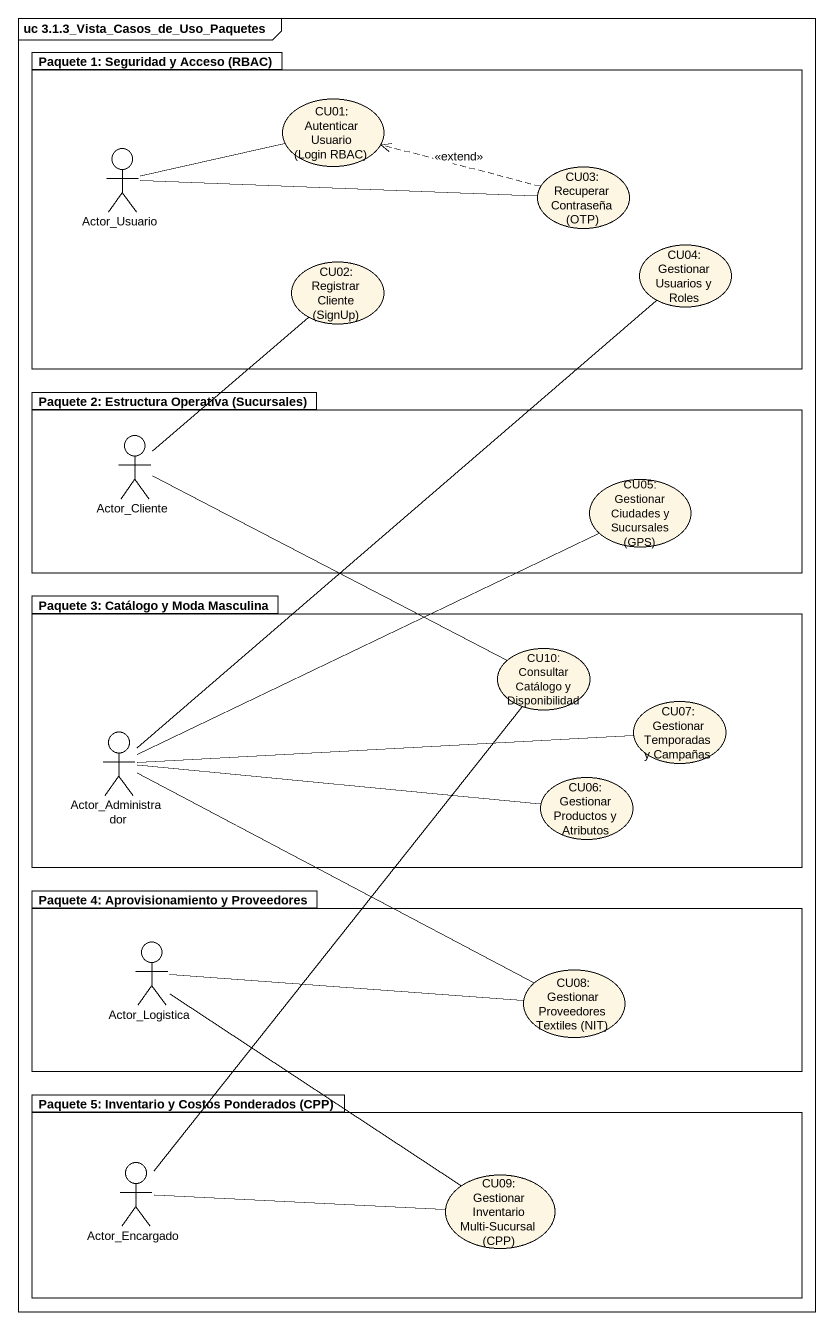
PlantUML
@startuml
mainframe uc 3.1.3_Vista_Casos_de_Uso_Paquetes
package "Paquete 1: Seguridad y Acceso (RBAC)" as Paquete_1_Seguridad_y {
  usecase "CU01: Autenticar Usuario (Login RBAC)" as CU01_Autenticar_Usuario
  actor Actor_Usuario
  usecase "CU03: Recuperar Contraseña (OTP)" as CU03_Recuperar_Contraseña
  usecase "CU02: Registrar Cliente (SignUp)" as CU02_Registrar_Cliente
  usecase "CU04: Gestionar Usuarios y Roles" as CU04_Gestionar_Usuarios_y
}
package "Paquete 2: Estructura Operativa (Sucursales)" as Paquete_2_Estructura {
  actor Actor_Cliente
  usecase "CU05: Gestionar Ciudades y Sucursales (GPS)" as CU05_Gestionar_Ciudades_y
}
package "Paquete 3: Catálogo y Moda Masculina" as Paquete_3_Catálogo_y_Moda {
  usecase "CU10: Consultar Catálogo y Disponibilidad" as CU10_Consultar_Catálogo_y
  actor Actor_Administrador
  usecase "CU07: Gestionar Temporadas y Campañas" as CU07_Gestionar_Temporadas_y
  usecase "CU06: Gestionar Productos y Atributos" as CU06_Gestionar_Productos_y
}
package "Paquete 4: Aprovisionamiento y Proveedores" as Paquete_4_Aprovisionamiento {
  actor Actor_Logistica
  usecase "CU08: Gestionar Proveedores Textiles (NIT)" as CU08_Gestionar_Proveedores
}
package "Paquete 5: Inventario y Costos Ponderados (CPP)" as Paquete_5_Inventario_y {
  actor Actor_Encargado
  usecase "CU09: Gestionar Inventario Multi-Sucursal (CPP)" as CU09_Gestionar_Inventario
}
Actor_Usuario -right- CU01_Autenticar_Usuario
Actor_Usuario -right- CU03_Recuperar_Contraseña
CU03_Recuperar_Contraseña .left.> CU01_Autenticar_Usuario : <<extend>>
Actor_Cliente -up- CU02_Registrar_Cliente
Actor_Cliente -right- CU10_Consultar_Catálogo_y
Actor_Administrador -up- CU04_Gestionar_Usuarios_y
Actor_Administrador -right- CU05_Gestionar_Ciudades_y
Actor_Administrador -right- CU07_Gestionar_Temporadas_y
Actor_Administrador -right- CU06_Gestionar_Productos_y
Actor_Administrador -right- CU08_Gestionar_Proveedores
Actor_Logistica -right- CU08_Gestionar_Proveedores
Actor_Logistica -- CU09_Gestionar_Inventario
Actor_Encargado -up- CU10_Consultar_Catálogo_y
Actor_Encargado -right- CU09_Gestionar_Inventario
@enduml
